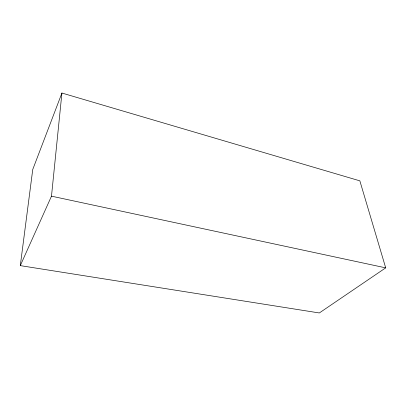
<?xml version="1.0" encoding="UTF-8"?>
<svg xmlns="http://www.w3.org/2000/svg" width="406" height="406" viewBox="0 0 406 406"><rect width="100%" height="100%" fill="white"/><g stroke="black" fill="none" stroke-linecap="round" stroke-linejoin="round"><path stroke-width="0.61" d="M20.3 265.625L51.491 196.164L61.93 93.04L359.853 180.848L385.7 267.853L319.319 312.96L20.3 265.625L32.749 169.48L61.93 93.04M51.491 196.164L385.7 267.853"/></g></svg>
